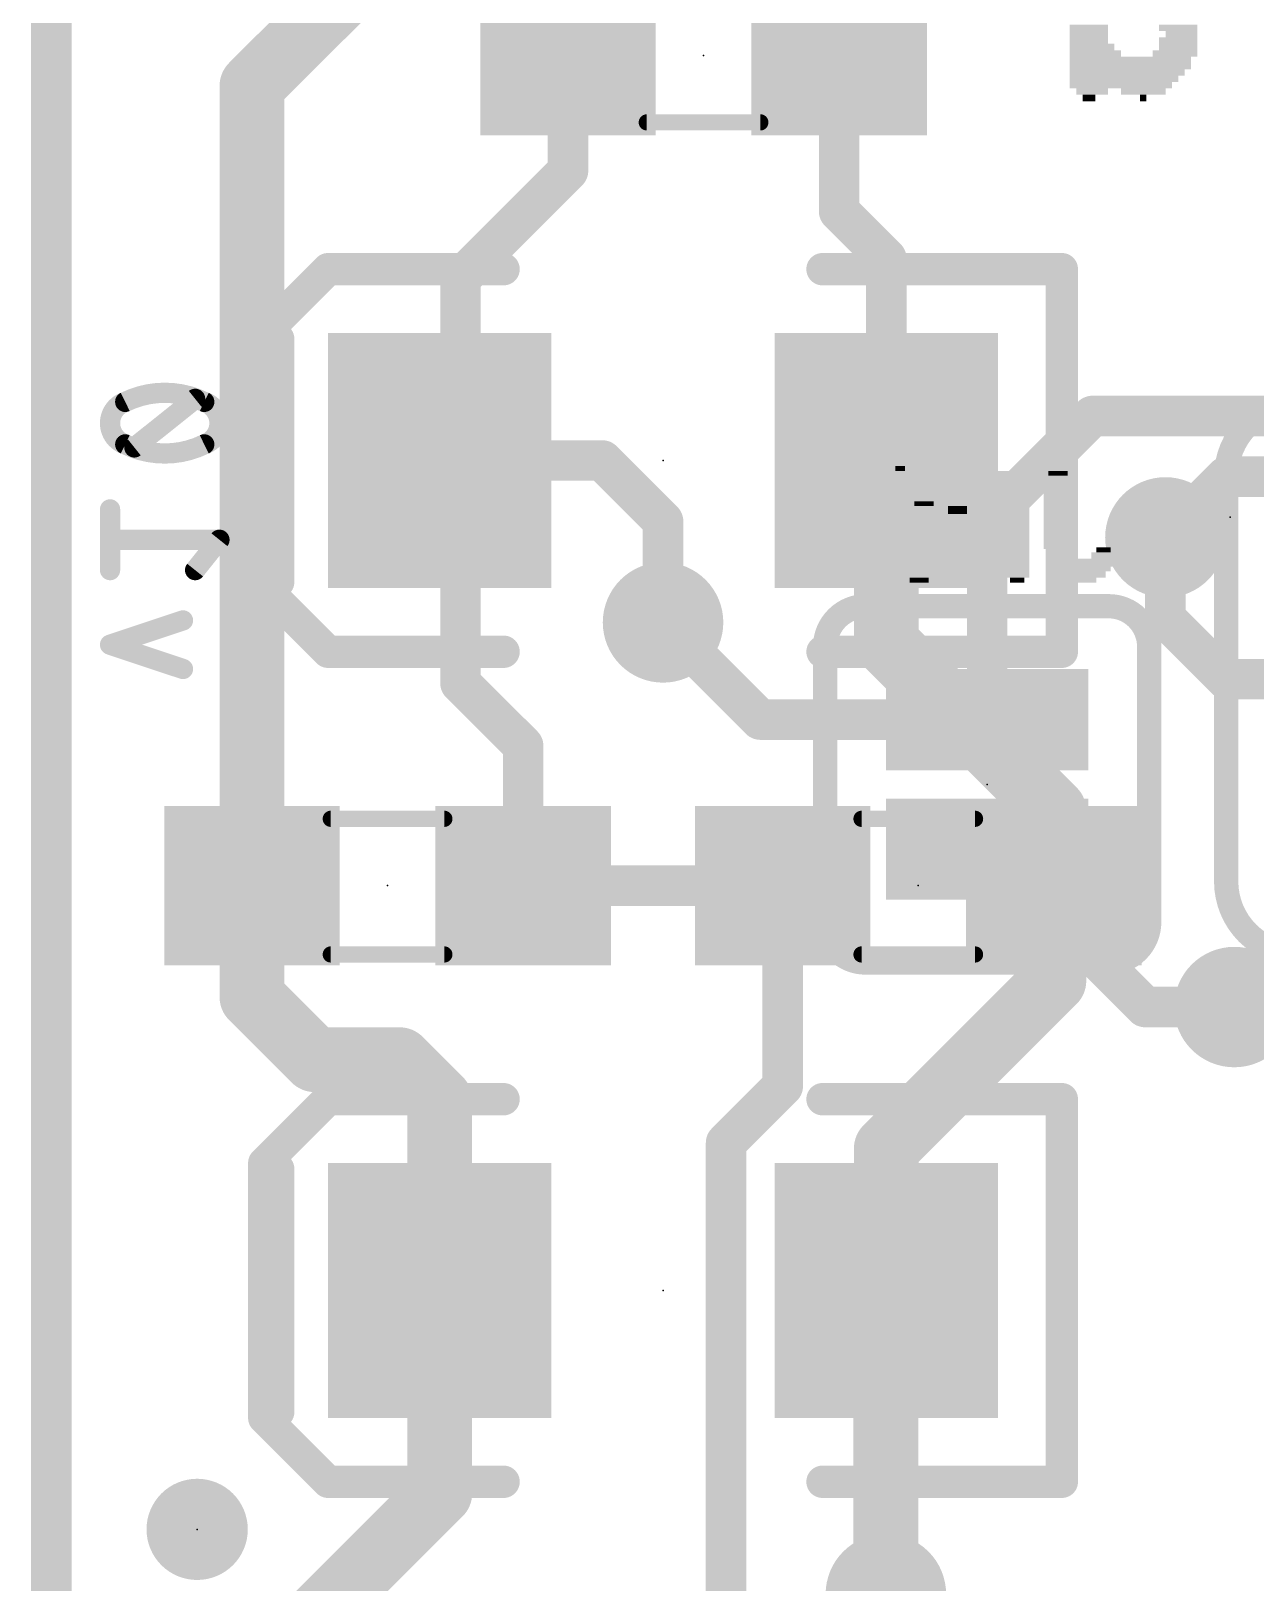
# Model space of a CAD drawing. Extents: x -29.2 to 57.4, y -10.7 to 25.5.
# Drawn here: x -0.13 to 7.55, y 7.69 to 17.43 of the extents above; entities that cross this region are included whole.
import ezdxf

# ---------------------------------------------------------------- set-up
doc = ezdxf.new("R2010")
doc.units = 0
for name, color, linetype in [('1', 12, 'CONTINUOUS'), ('16', 132, 'CONTINUOUS'), ('18', 110, 'CONTINUOUS'), ('20', 31, 'CONTINUOUS'), ('21', 253, 'CONTINUOUS'), ('22', 253, 'CONTINUOUS'), ('23', 53, 'CONTINUOUS'), ('24', 53, 'CONTINUOUS'), ('51', 253, 'CONTINUOUS')]:
    doc.layers.add(name, color=color, linetype=linetype)

# ---------------------------------------------------------------- blocks, each defined once
blk = doc.blocks.new('RECT')
blk.add_solid([(-0.5, -0.5), (0.5, -0.5), (-0.5, 0.5), (0.5, 0.5)])
blk = doc.blocks.new('PIE')
at = {"const_width": 0.5}
blk.add_lwpolyline([(0, -0.25, 1), (0, 0.25, 1), (0, -0.25)], format="xyb", dxfattribs=at)
blk = doc.blocks.new('ROUNDV')
at = {"const_width": 0.5}
blk.add_lwpolyline([(0, -0.25, 1), (0, 0.25, 1), (0, -0.25)], format="xyb", dxfattribs=at)

msp = doc.modelspace()

# ---------------------------------------------------------------- linework, layer by layer
at = {"layer": '1'}
for points, const_width in [([(0, 25.4), (0, 0)], 0.254), ([(1.2582, 17.0824), (6.731, 22.5552)], 0.4064), ([(3.2394, 17.272), (3.2394, 16.549)], 0.254), ([(4.9394, 17.272), (4.9394, 16.295)], 0.254), ([(1.2582, 12.065), (1.2582, 17.0824)], 0.4064), ([(3.2394, 16.549), (2.5654, 15.875)], 0.254), ([(4.9394, 16.295), (5.2354, 15.999)], 0.254), ([(5.2354, 15.999), (5.2354, 14.732)], 0.254), ([(2.5654, 15.875), (2.5654, 14.862)], 0.254), ([(2.4354, 14.732), (2.5654, 14.862)], 0.254), ([(5.2354, 14.732), (5.2354, 13.592)], 0.4064), ([(2.4354, 14.732), (2.5654, 14.602)], 0.254), ([(3.4544, 14.732), (2.4354, 14.732)], 0.254), ([(3.8354, 14.351), (3.4544, 14.732)], 0.254), ([(2.5654, 13.335), (2.5654, 14.602)], 0.254), ([(7.366, 14.6304), (6.985, 14.2494)], 0.254), ([(8.167, 14.6304), (7.366, 14.6304)], 0.254), ([(3.8354, 13.716), (3.8354, 14.351)], 0.254), ([(6.2856, 12.5358), (5.2324, 13.589)], 0.4064), ([(5.2324, 13.589), (5.2354, 13.592)], 0.254), ([(2.9582, 12.9422), (2.5654, 13.335)], 0.254), ([(2.9582, 12.065), (2.9582, 12.9422)], 0.254), ([(6.2856, 12.065), (6.2856, 12.5358)], 0.4064), ([(1.2582, 12.065), (1.2582, 11.3656)], 0.4064), ([(6.2856, 12.065), (6.2856, 11.4672)], 0.4064), ([(2.9582, 12.065), (4.5856, 12.065)], 0.254), ([(4.5856, 12.065), (4.5856, 10.8063)], 0.254), ([(6.2856, 11.4672), (5.2354, 10.417)], 0.4064), ([(1.651, 10.9728), (1.2582, 11.3656)], 0.4064), ([(7.7724, 11.303), (7.4168, 11.303)], 0.254), ([(2.1844, 10.9728), (1.651, 10.9728)], 0.4064), ([(2.4354, 10.7218), (2.1844, 10.9728)], 0.4064), ([(2.4354, 9.525), (2.4354, 10.7218)], 0.4064), ([(4.5856, 10.8063), (4.2306, 10.4512)], 0.254), ([(5.2354, 10.417), (5.2354, 9.525)], 0.4064), ([(4.2306, 10.4512), (4.2306, 6.4628)], 0.254), ([(2.4354, 9.525), (2.4354, 8.252)], 0.4064), ([(5.2324, 9.522), (5.2354, 9.525)], 0.4064), ([(5.2324, 7.62), (5.2324, 9.522)], 0.4064), ([(2.4354, 8.252), (1.27, 7.0866)], 0.4064)]:
    msp.add_lwpolyline(points, dxfattribs=dict(at, const_width=const_width))
for points, const_width in [([(3.3029, 17.272, 1), (3.1759, 17.272)], 0.127), ([(5.0029, 17.272, 1), (4.8759, 17.272)], 0.127), ([(1.3598, 17.0824, 1), (1.1566, 17.0824)], 0.2032), ([(1.1864, 17.1542, 1), (1.33, 17.0106)], 0.2032), ([(3.2843, 16.5041, 1), (3.1945, 16.5939)], 0.127), ([(3.1759, 16.549, 1), (3.3029, 16.549)], 0.127), ([(4.9843, 16.3399, 1), (4.8945, 16.2501)], 0.127), ([(4.8759, 16.295, 1), (5.0029, 16.295)], 0.127), ([(5.2989, 15.999, 1), (5.1719, 15.999)], 0.127), ([(5.1905, 15.9541, 1), (5.2803, 16.0439)], 0.127), ([(2.6289, 15.875, 1), (2.5019, 15.875)], 0.127), ([(2.5205, 15.9199, 1), (2.6103, 15.8301)], 0.127), ([(2.5019, 14.862, 1), (2.6289, 14.862)], 0.127), ([(2.6103, 14.8171, 1), (2.5205, 14.9069)], 0.127), ([(5.337, 14.732, 1), (5.1338, 14.732)], 0.2032), ([(2.4803, 14.7769, 1), (2.3905, 14.6871)], 0.127), ([(2.4354, 14.7955, 1), (2.4354, 14.6685)], 0.127), ([(2.3905, 14.7769, 1), (2.4803, 14.6871)], 0.127), ([(3.4993, 14.7769, 1), (3.4095, 14.6871)], 0.127), ([(3.4544, 14.6685, 1), (3.4544, 14.7955)], 0.127), ([(2.6289, 14.602, 1), (2.5019, 14.602)], 0.127), ([(2.5205, 14.5571, 1), (2.6103, 14.6469)], 0.127), ([(5.1719, 14.732, 1), (5.2989, 14.732)], 0.127), ([(7.366, 14.6939, 1), (7.366, 14.5669)], 0.127), ([(7.4109, 14.5855, 1), (7.3211, 14.6753)], 0.127), ([(3.8989, 14.351, 1), (3.7719, 14.351)], 0.127), ([(3.7905, 14.3061, 1), (3.8803, 14.3959)], 0.127), ([(6.9401, 14.2943, 1), (7.0299, 14.2045)], 0.127), ([(3.7719, 13.716, 1), (3.8989, 13.716)], 0.127), ([(5.3042, 13.6608, 1), (5.1606, 13.5172)], 0.2032), ([(5.1338, 13.592, 1), (5.337, 13.592)], 0.2032), ([(5.1875, 13.6339, 1), (5.2773, 13.5441)], 0.127), ([(5.2803, 13.5471, 1), (5.1905, 13.6369)], 0.127), ([(2.6103, 13.3799, 1), (2.5205, 13.2901)], 0.127), ([(2.5019, 13.335, 1), (2.6289, 13.335)], 0.127), ([(3.0217, 12.9422, 1), (2.8947, 12.9422)], 0.127), ([(2.9133, 12.8973, 1), (3.0031, 12.9871)], 0.127), ([(6.3872, 12.5358, 1), (6.184, 12.5358)], 0.2032), ([(6.2138, 12.464, 1), (6.3574, 12.6076)], 0.2032), ([(1.3598, 12.065, 1), (1.1566, 12.065)], 0.2032), ([(6.3872, 12.065, 1), (6.184, 12.065)], 0.2032), ([(2.9582, 12.1285, 1), (2.9582, 12.0015)], 0.127), ([(4.6491, 12.065, 1), (4.5221, 12.065)], 0.127), ([(4.5856, 12.0015, 1), (4.5856, 12.1285)], 0.127), ([(1.1566, 12.065, 1), (1.3598, 12.065)], 0.2032), ([(2.8947, 12.065, 1), (3.0217, 12.065)], 0.127), ([(6.184, 12.065, 1), (6.3872, 12.065)], 0.2032), ([(6.3574, 11.3954, 1), (6.2138, 11.539)], 0.2032), ([(1.33, 11.4374, 1), (1.1864, 11.2938)], 0.2032), ([(6.184, 11.4672, 1), (6.3872, 11.4672)], 0.2032), ([(1.1566, 11.3656, 1), (1.3598, 11.3656)], 0.2032), ([(7.4168, 11.3665, 1), (7.4168, 11.2395)], 0.127), ([(1.651, 11.0744, 1), (1.651, 10.8712)], 0.2032), ([(1.5792, 10.901, 1), (1.7228, 11.0446)], 0.2032), ([(2.2562, 11.0446, 1), (2.1126, 10.901)], 0.2032), ([(2.1844, 10.8712, 1), (2.1844, 11.0744)], 0.2032), ([(2.537, 10.7218, 1), (2.3338, 10.7218)], 0.2032), ([(4.6305, 10.7613, 1), (4.5407, 10.8512)], 0.127), ([(2.3636, 10.65, 1), (2.5072, 10.7936)], 0.2032), ([(4.5221, 10.8063, 1), (4.6491, 10.8063)], 0.127), ([(5.337, 10.417, 1), (5.1338, 10.417)], 0.2032), ([(4.2941, 10.4512, 1), (4.1671, 10.4512)], 0.127), ([(4.1857, 10.4962, 1), (4.2755, 10.4063)], 0.127), ([(5.1636, 10.4888, 1), (5.3072, 10.3452)], 0.2032), ([(2.537, 9.525, 1), (2.3338, 9.525)], 0.2032), ([(5.334, 9.522, 1), (5.1308, 9.522)], 0.2032), ([(5.1606, 9.5938, 1), (5.3042, 9.4502)], 0.2032), ([(5.3072, 9.4532, 1), (5.1636, 9.5968)], 0.2032), ([(2.3338, 9.525, 1), (2.537, 9.525)], 0.2032), ([(5.1338, 9.525, 1), (5.337, 9.525)], 0.2032), ([(2.5072, 8.1802, 1), (2.3636, 8.3238)], 0.2032), ([(2.3338, 8.252, 1), (2.537, 8.252)], 0.2032), ([(5.1308, 7.62, 1), (5.334, 7.62)], 0.2032)]:
    msp.add_lwpolyline(points, format="xyb", dxfattribs=dict(at, const_width=const_width))
at = {"layer": '16'}
for points, const_width in [([(0, 25.4), (0, 0)], 0.254), ([(0.5207, 14.8138), (0.9017, 15.1186)], 0.127), ([(6.5278, 15.0114), (5.8674, 14.351)], 0.254), ([(8.001, 15.0114), (6.5278, 15.0114)], 0.254), ([(0.3683, 14.0442), (0.3683, 14.4252)], 0.127), ([(5.8674, 13.1064), (5.8674, 14.351)], 0.254), ([(6.985, 14.2494), (6.985, 13.7414)], 0.254), ([(1.0541, 14.2347), (0.3683, 14.2347)], 0.127), ([(0.9017, 14.0442), (1.0541, 14.2347)], 0.127), ([(4.445, 13.1064), (3.8354, 13.716)], 0.254), ([(6.985, 13.7414), (7.366, 13.3604)], 0.254), ([(0.3683, 13.5763), (0.8255, 13.7287)], 0.127), ([(0.8255, 13.4239), (0.3683, 13.5763)], 0.127), ([(7.366, 13.3604), (8.382, 13.3604)], 0.254), ([(5.8674, 13.1064), (4.445, 13.1064)], 0.254), ([(5.8674, 12.2936), (6.858, 11.303)], 0.254), ([(6.858, 11.303), (7.4168, 11.303)], 0.254), ([(3.81, 6.1976), (5.2324, 7.62)], 0.4064), ([(5.2324, 7.62), (6.5024, 6.35)], 0.4064)]:
    msp.add_lwpolyline(points, dxfattribs=dict(at, const_width=const_width))
for points, const_width in [([(0.7112, 15.1567, 0.1139), (0.4636, 15.0995)], 0.127), ([(0.9589, 15.0995, 0.1139), (0.7112, 15.1567)], 0.127), ([(0.7112, 15.1884, 1), (0.7112, 15.1249)], 0.0635), ([(0.7112, 15.1249, 1), (0.7112, 15.1884)], 0.0635), ([(0.4636, 15.0995, 0.3205), (0.3683, 14.9662)], 0.127), ([(0.4496, 15.1281, 1), (0.4775, 15.071)], 0.0635), ([(0.4738, 15.0695, 1), (0.4533, 15.1296)], 0.0635), ([(0.9215, 15.0938, 1), (0.8819, 15.1434)], 0.0635), ([(0.9691, 15.1296, 1), (0.9486, 15.0695)], 0.0635), ([(1.0541, 14.9662, 0.3205), (0.9589, 15.0995)], 0.127), ([(0.9449, 15.071, 1), (0.9728, 15.1281)], 0.0635), ([(6.5278, 15.0749, 1), (6.5278, 14.9479)], 0.127), ([(6.5727, 14.9665, 1), (6.4829, 15.0563)], 0.127), ([(0.3683, 14.9662, 0.3205), (0.4636, 14.8328)], 0.127), ([(0.4, 14.9662, 1), (0.3366, 14.9662)], 0.0635), ([(0.3366, 14.9662, 1), (0.4, 14.9662)], 0.0635), ([(0.9589, 14.8328, 0.3205), (1.0541, 14.9662)], 0.127), ([(1.0858, 14.9662, 1), (1.0224, 14.9662)], 0.0635), ([(1.0224, 14.9662, 1), (1.0858, 14.9662)], 0.0635), ([(0.4775, 14.8614, 1), (0.4496, 14.8043)], 0.0635), ([(0.4636, 14.8328, 0.1139), (0.7112, 14.7757)], 0.127), ([(0.7112, 14.7757, 0.1139), (0.9589, 14.8328)], 0.127), ([(0.9728, 14.8043, 1), (0.9449, 14.8614)], 0.0635), ([(0.4533, 14.8028, 1), (0.4738, 14.8629)], 0.0635), ([(0.5009, 14.8386, 1), (0.5405, 14.789)], 0.0635), ([(0.7112, 14.8074, 1), (0.7112, 14.7439)], 0.0635), ([(0.7112, 14.7439, 1), (0.7112, 14.8074)], 0.0635), ([(0.9486, 14.8629, 1), (0.9691, 14.8028)], 0.0635), ([(0.4001, 14.4252, 1), (0.3366, 14.4252)], 0.0635), ([(5.9309, 14.351, 1), (5.8039, 14.351)], 0.127), ([(5.8225, 14.3959, 1), (5.9123, 14.3061)], 0.127), ([(7.0485, 14.2494, 1), (6.9215, 14.2494)], 0.127), ([(0.3683, 14.2664, 1), (0.3683, 14.2029)], 0.0635), ([(1.0789, 14.2148, 1), (1.0293, 14.2545)], 0.0635), ([(1.0541, 14.2029, 1), (1.0541, 14.2664)], 0.0635), ([(0.3366, 14.0442, 1), (0.4001, 14.0442)], 0.0635), ([(0.8769, 14.064, 1), (0.9265, 14.0243)], 0.0635), ([(3.8803, 13.7609, 1), (3.7905, 13.6711)], 0.127), ([(7.0299, 13.7863, 1), (6.9401, 13.6965)], 0.127), ([(0.8355, 13.6986, 1), (0.8155, 13.7588)], 0.0635), ([(6.9215, 13.7414, 1), (7.0485, 13.7414)], 0.127), ([(0.3783, 13.6064, 1), (0.3583, 13.5462)], 0.0635), ([(0.3583, 13.6064, 1), (0.3783, 13.5462)], 0.0635), ([(0.8155, 13.3938, 1), (0.8355, 13.454)], 0.0635), ([(7.366, 13.4239, 1), (7.366, 13.2969)], 0.127), ([(7.3211, 13.3155, 1), (7.4109, 13.4053)], 0.127), ([(4.445, 13.1699, 1), (4.445, 13.0429)], 0.127), ([(4.4001, 13.0615, 1), (4.4899, 13.1513)], 0.127), ([(5.8039, 13.1064, 1), (5.9309, 13.1064)], 0.127), ([(5.8674, 13.0429, 1), (5.8674, 13.1699)], 0.127), ([(5.9123, 12.3385, 1), (5.8225, 12.2487)], 0.127), ([(6.858, 11.3665, 1), (6.858, 11.2395)], 0.127), ([(6.8131, 11.2581, 1), (6.9029, 11.3479)], 0.127), ([(7.4168, 11.2395, 1), (7.4168, 11.3665)], 0.127), ([(5.3042, 7.6918, 1), (5.1606, 7.5482)], 0.2032), ([(5.3042, 7.5482, 1), (5.1606, 7.6918)], 0.2032)]:
    msp.add_lwpolyline(points, format="xyb", dxfattribs=dict(at, const_width=const_width))
at = {"layer": '20', "const_width": 0.2032}
msp.add_lwpolyline([(0, 25.4), (0, 0)], dxfattribs=at)
at = {"layer": '21', "const_width": 0.2032}
for points in [[(1.4224, 13.97), (1.4224, 15.494)], [(1.4224, 8.763), (1.4224, 10.287)]]:
    msp.add_lwpolyline(points, dxfattribs=at)
at = {"layer": '21', "const_width": 0.1016}
for points in [[(1.4732, 15.494, 1), (1.3716, 15.494)], [(1.3716, 13.97, 1), (1.4732, 13.97)], [(1.4732, 10.287, 1), (1.3716, 10.287)], [(1.3716, 8.763, 1), (1.4732, 8.763)]]:
    msp.add_lwpolyline(points, format="xyb", dxfattribs=at)
at = {"layer": '22'}
for points, const_width in [([(7.8232, 15.0876, 0.4142), (7.366, 14.6304)], 0.1524), ([(7.4041, 14.6304, 1), (7.3279, 14.6304)], 0.0762), ([(7.3279, 14.6304, 1), (7.4041, 14.6304)], 0.0762), ([(5.1054, 13.8176, 0.4142), (4.8514, 13.5636)], 0.1524), ([(5.1054, 13.8557, 1), (5.1054, 13.7795)], 0.0762), ([(5.1054, 13.7795, 1), (5.1054, 13.8557)], 0.0762), ([(6.8834, 13.5636, 0.4142), (6.6294, 13.8176)], 0.1524), ([(6.6294, 13.8557, 1), (6.6294, 13.7795)], 0.0762), ([(6.6294, 13.7795, 1), (6.6294, 13.8557)], 0.0762), ([(4.8895, 13.5636, 1), (4.8133, 13.5636)], 0.0762), ([(6.9215, 13.5636, 1), (6.8453, 13.5636)], 0.0762), ([(4.8133, 13.5636, 1), (4.8895, 13.5636)], 0.0762), ([(6.8453, 13.5636, 1), (6.9215, 13.5636)], 0.0762), ([(7.366, 12.0904, 0.4142), (7.8232, 11.6332)], 0.1524), ([(7.4041, 12.0904, 1), (7.3279, 12.0904)], 0.0762), ([(7.3279, 12.0904, 1), (7.4041, 12.0904)], 0.0762), ([(4.8514, 11.8364, 0.4142), (5.1054, 11.5824)], 0.1524), ([(4.8895, 11.8364, 1), (4.8133, 11.8364)], 0.0762), ([(6.6294, 11.5824, 0.4142), (6.8834, 11.8364)], 0.1524), ([(6.9215, 11.8364, 1), (6.8453, 11.8364)], 0.0762), ([(4.8133, 11.8364, 1), (4.8895, 11.8364)], 0.0762), ([(6.8453, 11.8364, 1), (6.9215, 11.8364)], 0.0762), ([(5.1054, 11.6205, 1), (5.1054, 11.5443)], 0.0762), ([(5.1054, 11.5443, 1), (5.1054, 11.6205)], 0.0762), ([(6.6294, 11.6205, 1), (6.6294, 11.5443)], 0.0762), ([(6.6294, 11.5443, 1), (6.6294, 11.6205)], 0.0762)]:
    msp.add_lwpolyline(points, format="xyb", dxfattribs=dict(at, const_width=const_width))
at = {"layer": '22', "const_width": 0.1524}
for points in [[(7.366, 14.6304), (7.366, 12.0904)], [(5.1054, 13.8176), (6.6294, 13.8176)], [(4.8514, 13.5636), (4.8514, 11.8364)], [(6.8834, 11.8364), (6.8834, 13.5636)], [(5.1054, 11.5824), (6.6294, 11.5824)]]:
    msp.add_lwpolyline(points, dxfattribs=at)
at = {"layer": '23'}
for p in [(4.0894, 17.272), (3.8354, 14.732), (2.1082, 12.065), (5.4356, 12.065), (3.8354, 9.525), (0.9144, 8.0264)]:
    msp.add_point(p, dxfattribs=at)
at = {"layer": '24'}
for p in [(7.3914, 14.3764), (5.8674, 12.7), (0.9144, 8.0264)]:
    msp.add_point(p, dxfattribs=at)
at = {"layer": '51'}
for points, const_width in [([(3.7334, 16.853), (4.4454, 16.853)], 0.1016), ([(1.7354, 15.932), (1.3354, 15.532)], 0.2032), ([(2.8354, 15.932), (1.7354, 15.932)], 0.2032), ([(4.8354, 15.932), (6.3354, 15.932)], 0.2032), ([(6.3354, 15.932), (6.3354, 13.532)], 0.2032), ([(1.3354, 15.532), (1.3354, 13.932)], 0.2032), ([(1.3354, 13.932), (1.7354, 13.532)], 0.2032), ([(1.7354, 13.532), (2.8354, 13.532)], 0.2032), ([(6.3354, 13.532), (4.8354, 13.532)], 0.2032), ([(2.4642, 12.484), (1.7522, 12.484)], 0.1016), ([(5.7916, 12.484), (5.0796, 12.484)], 0.1016), ([(2.4642, 11.633), (1.7522, 11.633)], 0.1016), ([(5.7916, 11.633), (5.0796, 11.633)], 0.1016), ([(1.7354, 10.725), (1.3354, 10.325)], 0.2032), ([(2.8354, 10.725), (1.7354, 10.725)], 0.2032), ([(4.8354, 10.725), (6.3354, 10.725)], 0.2032), ([(6.3354, 10.725), (6.3354, 8.325)], 0.2032), ([(1.3354, 10.325), (1.3354, 8.725)], 0.2032), ([(1.3354, 8.725), (1.7354, 8.325)], 0.2032), ([(1.7354, 8.325), (2.8354, 8.325)], 0.2032), ([(6.3354, 8.325), (4.8354, 8.325)], 0.2032)]:
    msp.add_lwpolyline(points, dxfattribs=dict(at, const_width=const_width))
for points, const_width in [([(3.7334, 16.8784, 1), (3.7334, 16.8276)], 0.0508), ([(4.4454, 16.8276, 1), (4.4454, 16.8784)], 0.0508), ([(1.7354, 15.9828, 1), (1.7354, 15.8812)], 0.1016), ([(1.7713, 15.8961, 1), (1.6995, 15.9679)], 0.1016), ([(2.8354, 15.8812, 1), (2.8354, 15.9828)], 0.1016), ([(4.8354, 15.9828, 1), (4.8354, 15.8812)], 0.1016), ([(6.3862, 15.932, 1), (6.2846, 15.932)], 0.1016), ([(6.3354, 15.8812, 1), (6.3354, 15.9828)], 0.1016), ([(1.3862, 15.532, 1), (1.2846, 15.532)], 0.1016), ([(1.2995, 15.5679, 1), (1.3713, 15.4961)], 0.1016), ([(1.3713, 13.9679, 1), (1.2995, 13.8961)], 0.1016), ([(1.2846, 13.932, 1), (1.3862, 13.932)], 0.1016), ([(1.7354, 13.5828, 1), (1.7354, 13.4812)], 0.1016), ([(2.8354, 13.4812, 1), (2.8354, 13.5828)], 0.1016), ([(4.8354, 13.5828, 1), (4.8354, 13.4812)], 0.1016), ([(6.3354, 13.4812, 1), (6.3354, 13.5828)], 0.1016), ([(1.6995, 13.4961, 1), (1.7713, 13.5679)], 0.1016), ([(6.2846, 13.532, 1), (6.3862, 13.532)], 0.1016), ([(1.7522, 12.5094, 1), (1.7522, 12.4586)], 0.0508), ([(2.4642, 12.4586, 1), (2.4642, 12.5094)], 0.0508), ([(5.0796, 12.5094, 1), (5.0796, 12.4586)], 0.0508), ([(5.7916, 12.4586, 1), (5.7916, 12.5094)], 0.0508), ([(1.7522, 11.6584, 1), (1.7522, 11.6076)], 0.0508), ([(2.4642, 11.6076, 1), (2.4642, 11.6584)], 0.0508), ([(5.0796, 11.6584, 1), (5.0796, 11.6076)], 0.0508), ([(5.7916, 11.6076, 1), (5.7916, 11.6584)], 0.0508), ([(1.7354, 10.7758, 1), (1.7354, 10.6742)], 0.1016), ([(1.7713, 10.6891, 1), (1.6995, 10.7609)], 0.1016), ([(2.8354, 10.6742, 1), (2.8354, 10.7758)], 0.1016), ([(4.8354, 10.7758, 1), (4.8354, 10.6742)], 0.1016), ([(6.3862, 10.725, 1), (6.2846, 10.725)], 0.1016), ([(6.3354, 10.6742, 1), (6.3354, 10.7758)], 0.1016), ([(1.3862, 10.325, 1), (1.2846, 10.325)], 0.1016), ([(1.2995, 10.3609, 1), (1.3713, 10.2891)], 0.1016), ([(1.3713, 8.7609, 1), (1.2995, 8.6891)], 0.1016), ([(1.2846, 8.725, 1), (1.3862, 8.725)], 0.1016), ([(1.7354, 8.3758, 1), (1.7354, 8.2742)], 0.1016), ([(1.6995, 8.2891, 1), (1.7713, 8.3609)], 0.1016), ([(2.8354, 8.2742, 1), (2.8354, 8.3758)], 0.1016), ([(4.8354, 8.3758, 1), (4.8354, 8.2742)], 0.1016), ([(6.2846, 8.325, 1), (6.3862, 8.325)], 0.1016), ([(6.3354, 8.2742, 1), (6.3354, 8.3758)], 0.1016)]:
    msp.add_lwpolyline(points, format="xyb", dxfattribs=dict(at, const_width=const_width))

# ---------------------------------------------------------------- block references
at = {"layer": '1', "xscale": 1.1}
for p in [(3.2394, 17.272), (4.9394, 17.272)]:
    msp.add_blockref('RECT', p, dxfattribs=at)
at = {"layer": '1', "xscale": 1.6, "yscale": 1.4, "rotation": 270}
for p in [(2.4354, 14.732), (5.2354, 14.732), (2.4354, 9.525), (5.2354, 9.525)]:
    msp.add_blockref('RECT', p, dxfattribs=at)
at = {"layer": '1', "xscale": 1.1, "rotation": 180}
for p in [(1.2582, 12.065), (2.9582, 12.065), (4.5856, 12.065), (6.2856, 12.065)]:
    msp.add_blockref('RECT', p, dxfattribs=at)
at = {"layer": '1', "xscale": 0.635, "yscale": 0.635}
msp.add_blockref('PIE', (0.9144, 8.0264), dxfattribs=at)
at = {"layer": '16', "xscale": 0.635, "yscale": 1.27, "rotation": 90}
for p in [(5.8674, 13.1064), (5.8674, 12.2936)]:
    msp.add_blockref('RECT', p, dxfattribs=at)
at = {"layer": '16', "xscale": 0.635, "yscale": 0.635}
msp.add_blockref('PIE', (0.9144, 8.0264), dxfattribs=at)
at = {"layer": '18', "xscale": 0.7556, "yscale": 0.7556}
for p in [(6.985, 14.2494), (6.985, 14.2494), (3.8354, 13.716), (3.8354, 13.716), (7.4168, 11.303), (7.4168, 11.303), (5.2324, 7.62), (5.2324, 7.62)]:
    msp.add_blockref('ROUNDV', p, dxfattribs=at)
at = {"layer": '22', "rotation": 180}
for p, xscale, yscale in [((6.5056, 17.446), 0.24, 0.04), ((7.0656, 17.446), 0.24, 0.04), ((6.5056, 17.406), 0.24, 0.04), ((6.5056, 17.366), 0.24, 0.04), ((6.5256, 17.326), 0.28, 0.04), ((7.0656, 17.366), 0.24, 0.04), ((7.0656, 17.326), 0.24, 0.04), ((7.0856, 17.406), 0.2, 0.04), ((6.5456, 17.286), 0.32, 0.04), ((6.7656, 17.246), 0.76, 0.04), ((7.0456, 17.286), 0.28, 0.04), ((6.7656, 17.206), 0.76, 0.04), ((6.7456, 17.166), 0.72, 0.04), ((6.7256, 17.126), 0.68, 0.04), ((6.7056, 17.086), 0.64, 0.04), ((6.5256, 17.046), 0.2, 0.04), ((6.8456, 17.046), 0.28, 0.04), ((6.5056, 17.006), 0.08, 0.04), ((6.8456, 17.006), 0.04, 0.04), ((5.3064, 14.6164), 0.33, 0.04), ((5.3214, 14.6514), 0.24, 0.03), ((5.3214, 14.6814), 0.06, 0.03), ((5.9214, 14.6164), 0.42, 0.04), ((5.9514, 14.6514), 0.36, 0.03), ((6.2964, 14.6164), 0.15, 0.04), ((6.3114, 14.6514), 0.12, 0.03), ((5.1564, 14.4964), 0.15, 0.04), ((5.3064, 14.5614), 0.39, 0.03), ((5.1864, 14.5314), 0.15, 0.03), ((5.3214, 14.5814), 0.36, 0.03), ((5.4414, 14.5314), 0.18, 0.03), ((5.4564, 14.4964), 0.15, 0.04), ((5.8764, 14.5314), 0.51, 0.03), ((5.7114, 14.4964), 0.18, 0.04), ((5.8914, 14.5614), 0.48, 0.03), ((5.9064, 14.5814), 0.45, 0.03), ((6.0564, 14.4964), 0.15, 0.04), ((6.2964, 14.5814), 0.15, 0.03), ((6.2964, 14.5614), 0.15, 0.03), ((6.2964, 14.5314), 0.15, 0.03), ((6.2964, 14.4964), 0.15, 0.04), ((5.1564, 14.4614), 0.15, 0.03), ((5.1564, 14.4314), 0.15, 0.03), ((5.1714, 14.4114), 0.18, 0.03), ((5.4414, 14.4114), 0.18, 0.03), ((5.4564, 14.4314), 0.15, 0.03), ((5.4714, 14.4614), 0.12, 0.03), ((5.6964, 14.4614), 0.15, 0.03), ((5.6814, 14.4314), 0.12, 0.03), ((5.6814, 14.4114), 0.12, 0.03), ((6.0564, 14.4614), 0.15, 0.03), ((6.0564, 14.4314), 0.15, 0.03), ((6.0564, 14.4114), 0.15, 0.03), ((6.2964, 14.4614), 0.15, 0.03), ((6.2964, 14.4314), 0.15, 0.03), ((6.2964, 14.4114), 0.15, 0.03), ((5.2914, 14.3764), 0.42, 0.04), ((5.2914, 14.3414), 0.42, 0.03), ((5.2764, 14.3214), 0.39, 0.03), ((5.6964, 14.3764), 0.15, 0.04), ((5.7114, 14.3414), 0.18, 0.03), ((5.8764, 14.3214), 0.51, 0.03), ((6.0564, 14.3764), 0.15, 0.04), ((6.0564, 14.3414), 0.15, 0.03), ((6.2964, 14.3764), 0.15, 0.04), ((6.2964, 14.3414), 0.15, 0.03), ((6.2964, 14.3214), 0.15, 0.03), ((5.2464, 14.2914), 0.33, 0.03), ((5.1564, 14.2564), 0.15, 0.04), ((5.1864, 14.2214), 0.15, 0.03), ((5.8914, 14.2914), 0.48, 0.03), ((5.9064, 14.2564), 0.45, 0.04), ((5.9214, 14.2214), 0.42, 0.03), ((6.2964, 14.2914), 0.15, 0.03), ((6.2964, 14.2564), 0.15, 0.04), ((6.2964, 14.2214), 0.15, 0.03), ((5.2014, 14.1914), 0.18, 0.03), ((5.2314, 14.1714), 0.18, 0.03), ((5.2614, 14.1364), 0.24, 0.04), ((5.9514, 14.1914), 0.36, 0.03), ((6.0564, 14.1714), 0.15, 0.03), ((6.0564, 14.1364), 0.15, 0.04), ((6.2964, 14.1914), 0.15, 0.03), ((6.3264, 14.1714), 0.15, 0.03), ((6.3414, 14.1364), 0.18, 0.04), ((6.5964, 14.1364), 0.15, 0.04), ((6.5964, 14.1714), 0.09, 0.03), ((5.3364, 14.1014), 0.33, 0.03), ((5.3664, 14.0814), 0.33, 0.03), ((5.3814, 14.0514), 0.3, 0.03), ((5.3964, 14.0164), 0.21, 0.04), ((6.0564, 14.1014), 0.15, 0.03), ((6.0564, 14.0814), 0.15, 0.03), ((6.0564, 14.0514), 0.15, 0.03), ((6.0564, 14.0164), 0.15, 0.04), ((6.4614, 14.1014), 0.42, 0.03), ((6.4764, 14.0814), 0.39, 0.03), ((6.4764, 14.0514), 0.33, 0.03), ((6.4764, 14.0164), 0.27, 0.04), ((5.4414, 13.9814), 0.12, 0.03), ((6.0564, 13.9814), 0.09, 0.03), ((6.4764, 13.9814), 0.15, 0.03)]:
    msp.add_blockref('RECT', p, dxfattribs=dict(at, xscale=xscale, yscale=yscale))
at = {"layer": '51', "xscale": 0.5001, "yscale": 0.95}
for p in [(3.5013, 17.2771), (4.6696, 17.2771)]:
    msp.add_blockref('RECT', p, dxfattribs=at)
at = {"layer": '51', "xscale": 0.5001, "yscale": 0.95, "rotation": 180}
for p in [(1.528, 12.0599), (2.6964, 12.0599), (4.8554, 12.0599), (6.0238, 12.0599)]:
    msp.add_blockref('RECT', p, dxfattribs=at)

doc.saveas('drawing.dxf')
